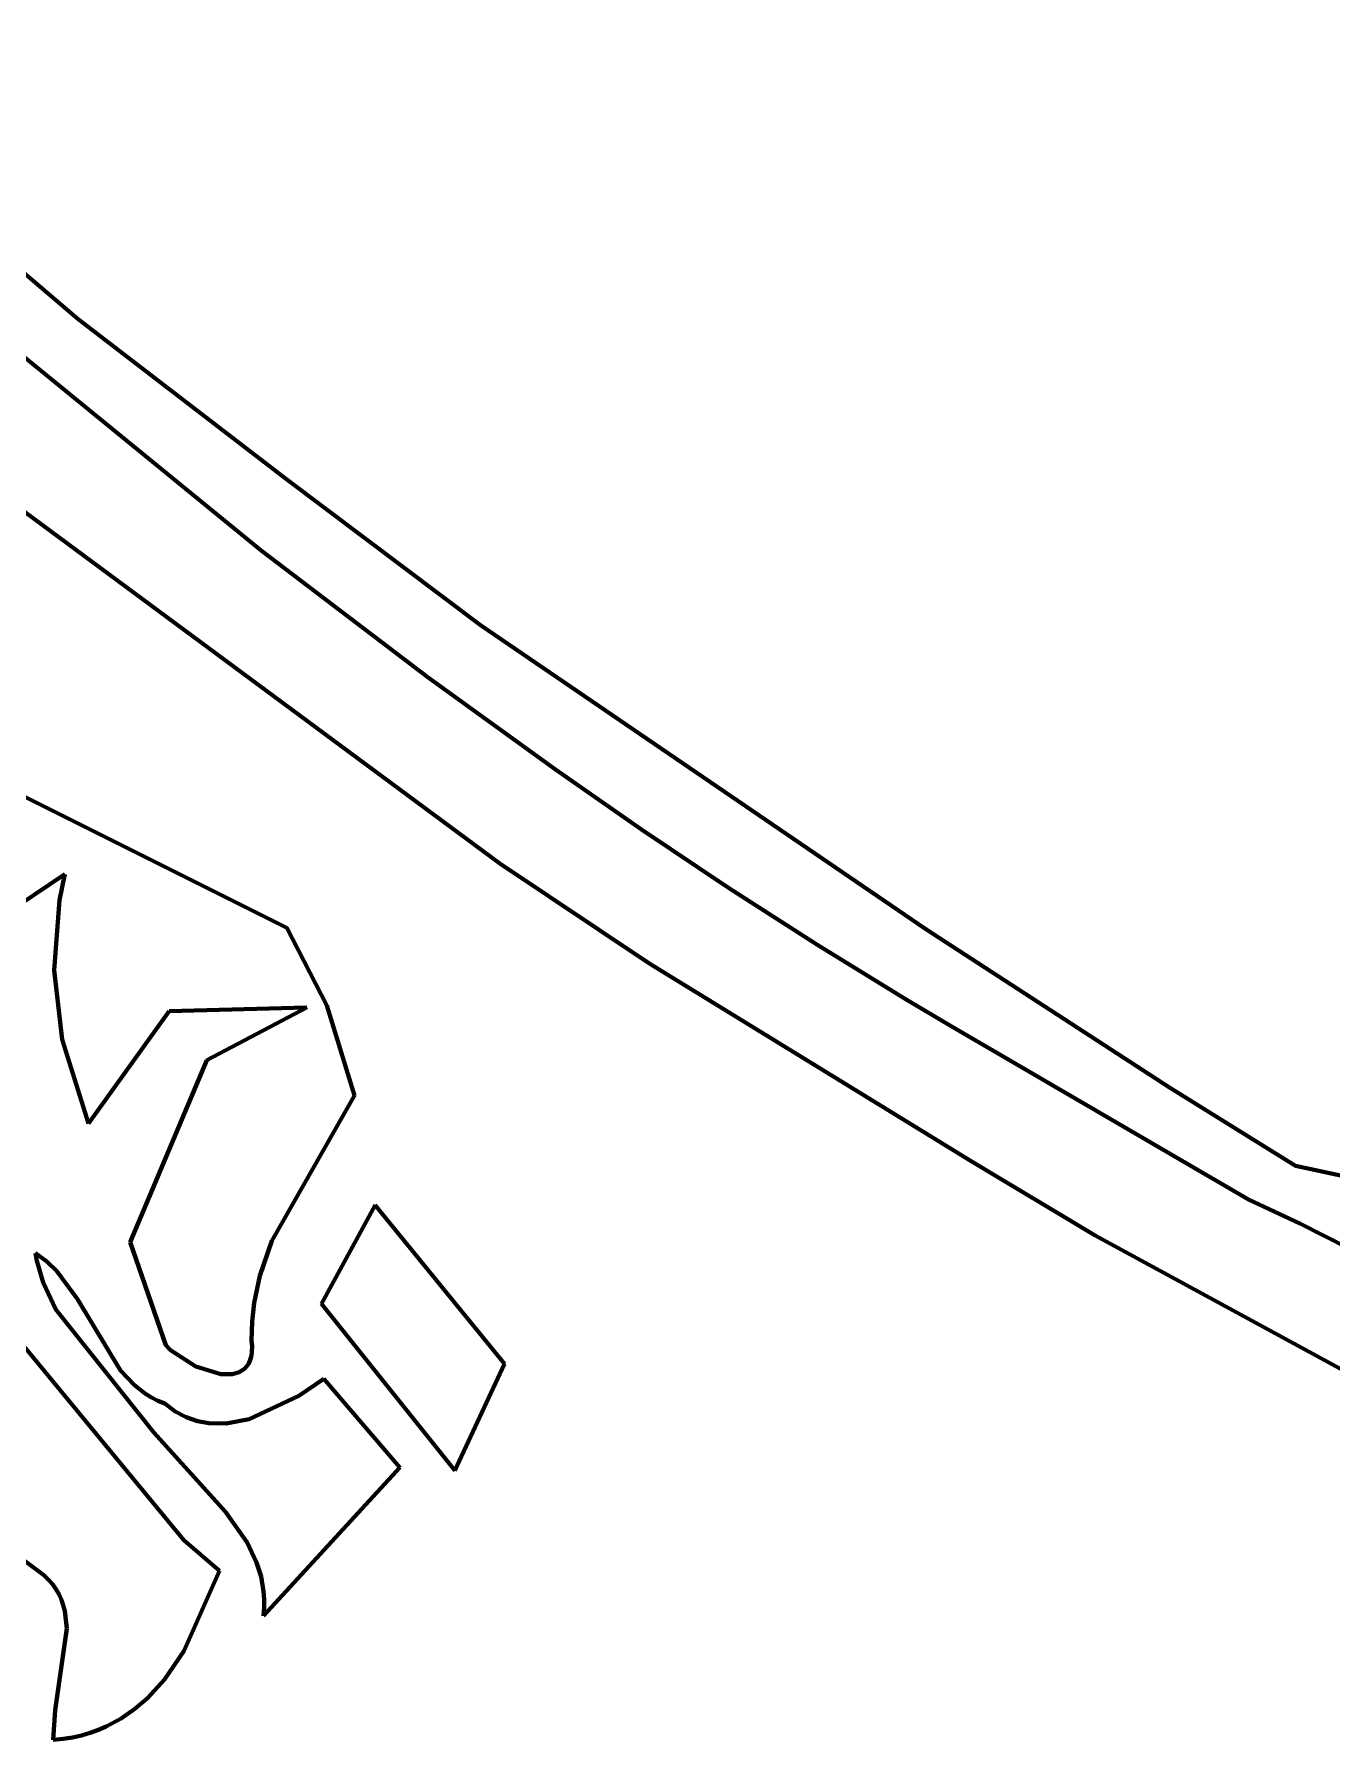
# Model space of a CAD drawing. Header units: millimetres. Extents: x 0 to 8.3, y 0 to 11.7.
# Drawn here: x 4.522 to 5.25, y 5.679 to 6.636 of the extents above; entities that cross this region are included whole.
import ezdxf

# ---------------------------------------------------------------- set-up
doc = ezdxf.new("R2010")
doc.units = ezdxf.units.MM
doc.layers.add('color#000000ff', color=7, linetype='CONTINUOUS', lineweight=100)
doc.layers.add('color#ffffffff', color=7, linetype='CONTINUOUS', lineweight=100)

msp = doc.modelspace()

# ---------------------------------------------------------------- linework, layer by layer
at = {"layer": 'color#000000ff'}
for p, q in [((4.35844, 6.63591), (4.54649, 6.47605)), ((4.64906, 6.34637), (4.35289, 6.58807)), ((4.54649, 6.47605), (4.66339, 6.38624)), ((4.44702, 6.4193), (4.78287, 6.17076)), ((4.66339, 6.38624), (4.77212, 6.30445)), ((4.74271, 6.27518), (4.64906, 6.34637)), ((4.77212, 6.30445), (5.02189, 6.13401)), ((4.81412, 6.22345), (4.74271, 6.27518)), ((4.66346, 6.13479), (4.47233, 6.23015)), ((4.86238, 6.18989), (4.81412, 6.22345)), ((4.91121, 6.15717), (4.86238, 6.18989)), ((4.78287, 6.17076), (4.86643, 6.115)), ((4.50395, 6.14132), (4.539, 6.16489)), ((4.539, 6.16489), (4.53594, 6.15023)), ((4.96066, 6.12536), (4.91121, 6.15717)), ((4.53594, 6.15023), (4.53305, 6.11102)), ((4.68589, 6.09127), (4.66346, 6.13479)), ((5.02189, 6.13401), (5.15844, 6.04519)), ((5.01077, 6.09454), (4.96066, 6.12536)), ((4.86643, 6.115), (5.04722, 6.00393)), ((4.53305, 6.11102), (4.53741, 6.07216)), ((5.03608, 6.07953), (5.01077, 6.09454)), ((4.5522, 6.025), (4.5975, 6.08803)), ((4.5975, 6.08803), (4.67469, 6.08997)), ((4.67469, 6.08997), (4.61859, 6.06054)), ((4.70143, 6.04068), (4.68589, 6.09127)), ((5.2029, 5.98235), (5.03608, 6.07953)), ((4.53741, 6.07216), (4.5522, 6.025)), ((4.61859, 6.06054), (4.57557, 5.95846)), ((4.65498, 5.95922), (4.70143, 6.04068)), ((5.15844, 6.04519), (5.22924, 6.00121)), ((5.04722, 6.00393), (5.1169, 5.96213)), ((5.22924, 6.00121), (5.25694, 5.99527)), ((4.713, 5.97928), (4.68292, 5.92385)), ((4.7856, 5.89014), (4.713, 5.97928)), ((5.23151, 5.96896), (5.2029, 5.98235)), ((5.1169, 5.96213), (5.28577, 5.8703)), ((5.34193, 5.91289), (5.23151, 5.96896)), ((4.52253, 5.95226), (4.52333, 5.948)), ((4.52893, 5.94753), (4.52253, 5.95226)), ((4.57557, 5.95846), (4.59552, 5.90069)), ((4.64839, 5.93967), (4.65498, 5.95922)), ((4.52333, 5.948), (4.52686, 5.9358)), ((4.53454, 5.94213), (4.52893, 5.94753)), ((4.54607, 5.92652), (4.53454, 5.94213)), ((4.52686, 5.9358), (4.53382, 5.92071)), ((4.64518, 5.92445), (4.64839, 5.93967)), ((4.5702, 5.88651), (4.54607, 5.92652)), ((4.644, 5.91401), (4.64518, 5.92445)), ((4.68292, 5.92385), (4.75766, 5.83036)), ((4.60574, 5.79134), (4.50095, 5.91803)), ((4.53382, 5.92071), (4.58888, 5.85166)), ((4.64368, 5.90331), (4.644, 5.91401)), ((4.64394, 5.9001), (4.64368, 5.90331)), ((4.59552, 5.90069), (4.59827, 5.89784)), ((4.59827, 5.89784), (4.61239, 5.88873)), ((4.64298, 5.89243), (4.64357, 5.89467)), ((4.64357, 5.89467), (4.64389, 5.89722)), ((4.64389, 5.89722), (4.64394, 5.9001)), ((4.57803, 5.87821), (4.5702, 5.88651)), ((4.61239, 5.88873), (4.62651, 5.88445)), ((4.62651, 5.88445), (4.63295, 5.88446)), ((4.63295, 5.88446), (4.63669, 5.88549)), ((4.63669, 5.88549), (4.6398, 5.88747)), ((4.6398, 5.88747), (4.64107, 5.88885)), ((4.64107, 5.88885), (4.64214, 5.8905)), ((4.64214, 5.8905), (4.64298, 5.89243)), ((4.75766, 5.83036), (4.7856, 5.89014)), ((4.38429, 5.8772), (4.5242, 5.77403)), ((4.58413, 5.87348), (4.57803, 5.87821)), ((4.5875, 5.87141), (4.58413, 5.87348)), ((4.68416, 5.8819), (4.67028, 5.87231)), ((4.72683, 5.83209), (4.68416, 5.8819)), ((4.5911, 5.86954), (4.5875, 5.87141)), ((4.59496, 5.8679), (4.5911, 5.86954)), ((4.6009, 5.86353), (4.59496, 5.8679)), ((4.67028, 5.87231), (4.64232, 5.85923)), ((4.60703, 5.86031), (4.6009, 5.86353)), ((4.6133, 5.85814), (4.60703, 5.86031)), ((4.61967, 5.85695), (4.6133, 5.85814)), ((4.62936, 5.85681), (4.61967, 5.85695)), ((4.64232, 5.85923), (4.62936, 5.85681)), ((4.58888, 5.85166), (4.62913, 5.8072)), ((4.65044, 5.74898), (4.72683, 5.83209)), ((4.62913, 5.8072), (4.64123, 5.79008)), ((4.62576, 5.77408), (4.60574, 5.79134)), ((4.64123, 5.79008), (4.64654, 5.7789)), ((4.64654, 5.7789), (4.64899, 5.77096)), ((4.5242, 5.77403), (4.52722, 5.77165)), ((4.52722, 5.77165), (4.52987, 5.76914)), ((4.52987, 5.76914), (4.53217, 5.76651)), ((4.60561, 5.72913), (4.62576, 5.77408)), ((4.64899, 5.77096), (4.65044, 5.76256)), ((4.53217, 5.76651), (4.53412, 5.76376)), ((4.53412, 5.76376), (4.53576, 5.7609)), ((4.53576, 5.7609), (4.5371, 5.75794)), ((4.65044, 5.76256), (4.65075, 5.75817)), ((4.5371, 5.75794), (4.53897, 5.75174)), ((4.53897, 5.75174), (4.54006, 5.74187)), ((4.65075, 5.75365), (4.65044, 5.74898)), ((4.65075, 5.75817), (4.65075, 5.75365)), ((4.54006, 5.74187), (4.53351, 5.69595)), ((4.59481, 5.71327), (4.60561, 5.72913)), ((4.58534, 5.70281), (4.59481, 5.71327)), ((4.57829, 5.69668), (4.58534, 5.70281)), ((4.53351, 5.69595), (4.53248, 5.67935)), ((4.5706, 5.69132), (4.57829, 5.69668)), ((4.54825, 5.68188), (4.5531, 5.68327)), ((4.5531, 5.68327), (4.55775, 5.68492)), ((4.55775, 5.68492), (4.56222, 5.68682)), ((4.56222, 5.68682), (4.5706, 5.69132)), ((4.53248, 5.67935), (4.53795, 5.6799)), ((4.53795, 5.6799), (4.5432, 5.68075)), ((4.5432, 5.68075), (4.54825, 5.68188))]:
    msp.add_line(p, q, dxfattribs=at)
at = {"layer": 'color#ffffffff'}
for p, q in [((4.54649, 6.47605), (4.35844, 6.63591)), ((4.35289, 6.58807), (4.64906, 6.34637)), ((4.66339, 6.38624), (4.54649, 6.47605)), ((4.78287, 6.17076), (4.44702, 6.4193)), ((4.77212, 6.30445), (4.66339, 6.38624)), ((4.64906, 6.34637), (4.74271, 6.27518)), ((5.02189, 6.13401), (4.77212, 6.30445)), ((4.74271, 6.27518), (4.81412, 6.22345)), ((4.47233, 6.23015), (4.66346, 6.13479)), ((4.81412, 6.22345), (4.86238, 6.18989)), ((4.86238, 6.18989), (4.91121, 6.15717)), ((4.86643, 6.115), (4.78287, 6.17076)), ((4.539, 6.16489), (4.50395, 6.14132)), ((4.53594, 6.15023), (4.539, 6.16489)), ((4.91121, 6.15717), (4.96066, 6.12536)), ((4.53305, 6.11102), (4.53594, 6.15023)), ((4.66346, 6.13479), (4.68589, 6.09127)), ((5.15844, 6.04519), (5.02189, 6.13401)), ((4.96066, 6.12536), (5.01077, 6.09454)), ((5.04722, 6.00393), (4.86643, 6.115)), ((4.53741, 6.07216), (4.53305, 6.11102)), ((5.01077, 6.09454), (5.03608, 6.07953)), ((4.5975, 6.08803), (4.5522, 6.025)), ((4.67469, 6.08997), (4.5975, 6.08803)), ((4.61859, 6.06054), (4.67469, 6.08997)), ((4.68589, 6.09127), (4.70143, 6.04068)), ((5.03608, 6.07953), (5.2029, 5.98235)), ((4.5522, 6.025), (4.53741, 6.07216)), ((4.57557, 5.95846), (4.61859, 6.06054)), ((4.70143, 6.04068), (4.65498, 5.95922)), ((5.22924, 6.00121), (5.15844, 6.04519)), ((5.1169, 5.96213), (5.04722, 6.00393)), ((5.25694, 5.99527), (5.22924, 6.00121)), ((4.68292, 5.92385), (4.713, 5.97928)), ((4.713, 5.97928), (4.7856, 5.89014)), ((5.2029, 5.98235), (5.23151, 5.96896)), ((5.28577, 5.8703), (5.1169, 5.96213)), ((5.23151, 5.96896), (5.34193, 5.91289)), ((4.52253, 5.95226), (4.52893, 5.94753)), ((4.52333, 5.948), (4.52253, 5.95226)), ((4.59552, 5.90069), (4.57557, 5.95846)), ((4.65498, 5.95922), (4.64839, 5.93967)), ((4.52686, 5.9358), (4.52333, 5.948)), ((4.52893, 5.94753), (4.53454, 5.94213)), ((4.53454, 5.94213), (4.54607, 5.92652)), ((4.53382, 5.92071), (4.52686, 5.9358)), ((4.64839, 5.93967), (4.64518, 5.92445)), ((4.54607, 5.92652), (4.5702, 5.88651)), ((4.64518, 5.92445), (4.644, 5.91401)), ((4.75766, 5.83036), (4.68292, 5.92385)), ((4.50095, 5.91803), (4.60574, 5.79134)), ((4.58888, 5.85166), (4.53382, 5.92071)), ((4.644, 5.91401), (4.64368, 5.90331)), ((4.64368, 5.90331), (4.64394, 5.9001)), ((4.59827, 5.89784), (4.59552, 5.90069)), ((4.61239, 5.88873), (4.59827, 5.89784)), ((4.64357, 5.89467), (4.64298, 5.89243)), ((4.64389, 5.89722), (4.64357, 5.89467)), ((4.64394, 5.9001), (4.64389, 5.89722)), ((4.5702, 5.88651), (4.57803, 5.87821)), ((4.62651, 5.88445), (4.61239, 5.88873)), ((4.63295, 5.88446), (4.62651, 5.88445)), ((4.63669, 5.88549), (4.63295, 5.88446)), ((4.6398, 5.88747), (4.63669, 5.88549)), ((4.64107, 5.88885), (4.6398, 5.88747)), ((4.64214, 5.8905), (4.64107, 5.88885)), ((4.64298, 5.89243), (4.64214, 5.8905)), ((4.7856, 5.89014), (4.75766, 5.83036)), ((4.5242, 5.77403), (4.38429, 5.8772)), ((4.57803, 5.87821), (4.58413, 5.87348)), ((4.58413, 5.87348), (4.5875, 5.87141)), ((4.67028, 5.87231), (4.68416, 5.8819)), ((4.68416, 5.8819), (4.72683, 5.83209)), ((4.5875, 5.87141), (4.5911, 5.86954)), ((4.5911, 5.86954), (4.59496, 5.8679)), ((4.59496, 5.8679), (4.6009, 5.86353)), ((4.64232, 5.85923), (4.67028, 5.87231)), ((4.6009, 5.86353), (4.60703, 5.86031)), ((4.60703, 5.86031), (4.6133, 5.85814)), ((4.6133, 5.85814), (4.61967, 5.85695)), ((4.61967, 5.85695), (4.62936, 5.85681)), ((4.62936, 5.85681), (4.64232, 5.85923)), ((4.62913, 5.8072), (4.58888, 5.85166)), ((4.72683, 5.83209), (4.65044, 5.74898)), ((4.64123, 5.79008), (4.62913, 5.8072)), ((4.60574, 5.79134), (4.62576, 5.77408)), ((4.64654, 5.7789), (4.64123, 5.79008)), ((4.64899, 5.77096), (4.64654, 5.7789)), ((4.52722, 5.77165), (4.5242, 5.77403)), ((4.52987, 5.76914), (4.52722, 5.77165)), ((4.53217, 5.76651), (4.52987, 5.76914)), ((4.62576, 5.77408), (4.60561, 5.72913)), ((4.65044, 5.76256), (4.64899, 5.77096)), ((4.53412, 5.76376), (4.53217, 5.76651)), ((4.53576, 5.7609), (4.53412, 5.76376)), ((4.5371, 5.75794), (4.53576, 5.7609)), ((4.65075, 5.75817), (4.65044, 5.76256)), ((4.53897, 5.75174), (4.5371, 5.75794)), ((4.54006, 5.74187), (4.53897, 5.75174)), ((4.65044, 5.74898), (4.65075, 5.75365)), ((4.65075, 5.75365), (4.65075, 5.75817)), ((4.53351, 5.69595), (4.54006, 5.74187)), ((4.60561, 5.72913), (4.59481, 5.71327)), ((4.59481, 5.71327), (4.58534, 5.70281)), ((4.58534, 5.70281), (4.57829, 5.69668)), ((4.53248, 5.67935), (4.53351, 5.69595)), ((4.57829, 5.69668), (4.5706, 5.69132)), ((4.5531, 5.68327), (4.54825, 5.68188)), ((4.55775, 5.68492), (4.5531, 5.68327)), ((4.56222, 5.68682), (4.55775, 5.68492)), ((4.5706, 5.69132), (4.56222, 5.68682)), ((4.53795, 5.6799), (4.53248, 5.67935)), ((4.5432, 5.68075), (4.53795, 5.6799)), ((4.54825, 5.68188), (4.5432, 5.68075))]:
    msp.add_line(p, q, dxfattribs=at)

doc.saveas('drawing.dxf')
